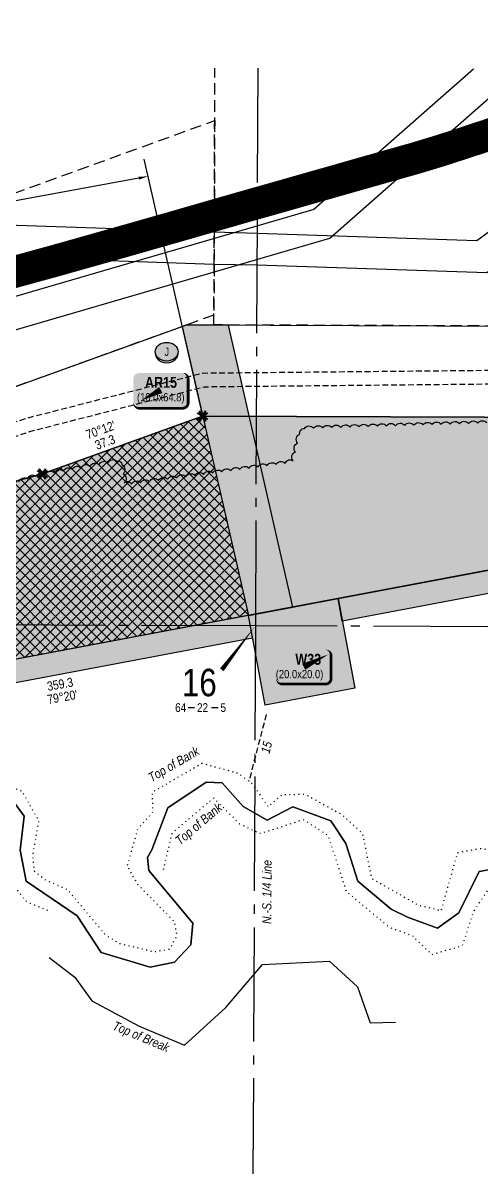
# Model space of a CAD drawing. Extents: x 471563 to 508050, y 6028961 to 6050146.
# Drawn here: x 473780 to 474282, y 6040108 to 6041368 of the extents above; entities that cross this region are included whole.
import ezdxf
from ezdxf.enums import TextEntityAlignment as Align

# ---------------------------------------------------------------- set-up
doc = ezdxf.new("R2010")
doc.units = 0
doc.header["$LTSCALE"] = 5
for name, pattern in [('0', [1, 1, 0]), ('foc-ACCESSROAD', [3.75, 2.5, -1.25]), ('foc-QUARTERLINE', [33, 25, -3, 2, -3]), ('foc-TIELINE', [1.875, 1.25, -0.625]), ('foc-TOPO', [1, 0.2, -0.8]), ('UG_PIPE', [1.875, 1.25, -0.625])]:
    doc.linetypes.add(name, pattern=pattern)
for name, color, linetype in [('10', 1, 'Continuous'), ('9', 3, 'Continuous'), ('AS-PIPE-UG', 44, 'UG_PIPE'), ('AS-ROADS', 254, 'Continuous'), ('C-RW', 13, 'Continuous'), ('F-AR', 190, 'foc-ACCESSROAD'), ('F-RW', 190, 'Continuous'), ('F-WS', 190, 'foc-ACCESSROAD'), ('L-BD1', 253, 'Continuous'), ('L-MON', 1, 'Continuous'), ('L-SECLBL', 7, 'Continuous'), ('L-SECQ', 8, 'foc-QUARTERLINE'), ('P-CROSSINGS AR', 250, 'Continuous'), ('P-PROPOSED', 10, 'Continuous'), ('P-PROPOSED-H', 21, 'Continuous'), ('P-TEMP-BLOCKS', 250, 'Continuous'), ('P-TEMP-BLUE-BORE-H', 131, 'Continuous'), ('P-TEMP-H', 41, 'Continuous'), ('P-TEMP-NO CUT-H', 104, 'Continuous'), ('P-TEMP-NO CUT-T', 143, 'Continuous'), ('P-TEMP_WORKSPACE', 46, 'Continuous'), ('P-WORKAREA', 113, 'Continuous'), ('P-WORKAREA-H', 111, 'Continuous'), ('T-BUSH', 110, '0'), ('T-LOW-AREA', 48, 'foc-TOPO'), ('T-SLOPE', 48, 'Continuous'), ('T-TIE', 201, 'foc-TIELINE'), ('T-WATER', 160, 'Continuous')]:
    doc.layers.add(name, color=color, linetype=linetype)
doc.layers.add('T-TEXT', color=48, linetype='Continuous', lineweight=18)
doc.layers.add('T-TIE-T', color=201, linetype='Continuous', lineweight=18)
doc.styles.add('80', font='ARIALN.TTF', dxfattribs={"height": 10})
doc.styles.add('80L', font='ARIALN.TTF', dxfattribs={"height": 10})
doc.styles.add('80LS', font='ARIALNI.TTF', dxfattribs={"height": 10})
doc.styles.add('BOLD', font='ARIALNB.TTF')
doc.styles.add('foc-LtypeFont', font='ARIALN.TTF', dxfattribs={"height": 7.35})
doc.styles.add('SIMPLEX', font='ARIALN.TTF')
doc.linetypes.add('foc-TOPO-flowdirection-NOLINE', pattern='A,0,[">",foc-LtypeFont,S=0.3,R=0,X=0,Y=-0.945],-20,[">",foc-LtypeFont,S=0.3,R=0,X=0,Y=-0.945],0', length=20)

# ---------------------------------------------------------------- blocks, each defined once
blk = doc.blocks.new('*U99')
h = blk.add_hatch(color=191)
edge = h.paths.add_edge_path()
edge.add_line((-24, -18.9), (24, -18.9))
edge.add_arc((24, -12.9), 6, 270, 360)
edge.add_line((30, -12.9), (30, 12.5))
edge.add_arc((24, 12.5), 6, 0, 90)
edge.add_line((24, 18.5), (-24, 18.5))
edge.add_arc((-24, 12.5), 6, 90, 180)
edge.add_line((-30, 12.5), (-30, -12.9))
edge.add_arc((-24, -12.9), 6, 180, 270)
at = {"color": 250, "flags": 128}
blk.add_lwpolyline([(-24, -18.9, 3, 3, 0), (24, -18.9, 3, 3, 0.414214), (30, -12.9, 3, 3, 0), (30, 12.5, 3, 0, 0.414214), (24, 18.5, 0, 0, 0), (-24, 18.5, 0, 0, 0.414214), (-30, 12.5, 0, 0, 0), (-30, -12.9, 0, 3, 0.414214)], format="xyseb", close=True, dxfattribs=at)
at = {"flags": 128}
blk.add_lwpolyline([(27.2, 13.6, 0, 7.5, 0), (0, 0, 0, 0, 0)], format="xyseb", dxfattribs=at)
at = {"color": 250}
for tag, p, height, style in [('TEMP_AREA_W1_001', (-9.2, 2.2), 12, 'BOLD'), ('ENTER_TEXT_001', (-30.7, -12.5), 9, '80')]:
    blk.add_attdef(tag, p, '', height=height, dxfattribs=dict(at, style=style))
blk = doc.blocks.new('TEMP')
h = blk.add_hatch(color=255)
h.dxf.hatch_style = 1
h.paths.add_polyline_path([(0, 0.25), (-0.67, 1.15), (-0.67, 0.67), (-1.15, 0.67), (-0.25, 0), (-1.15, -0.67), (-0.67, -0.67), (-0.67, -1.15), (0, -0.25), (0.67, -1.15), (0.67, -0.67), (1.15, -0.67), (0.25, 0), (1.15, 0.67), (0.67, 0.67), (0.67, 1.15)])
h.paths.add_polyline_path([(0.57, 0.85), (0.57, 0.57), (0.85, 0.57), (0.08, 0), (0.85, -0.57), (0.57, -0.57), (0.57, -0.85), (0, -0.08), (-0.57, -0.85), (-0.57, -0.57), (-0.85, -0.57), (-0.08, 0), (-0.85, 0.57), (-0.57, 0.57), (-0.57, 0.85), (0, 0.08)], flags=16)
h = blk.add_hatch(color=1)
h.dxf.hatch_style = 1
h.paths.add_polyline_path([(0, 0.08), (-0.57, 0.85), (-0.57, 0.57), (-0.85, 0.57), (-0.08, 0), (-0.85, -0.57), (-0.57, -0.57), (-0.57, -0.85), (0, -0.08), (0.57, -0.85), (0.57, -0.57), (0.85, -0.57), (0.08, 0), (0.85, 0.57), (0.57, 0.57), (0.57, 0.85)])
h = blk.add_hatch(color=1)
h.dxf.hatch_style = 1
h.paths.add_polyline_path([(-0.08, 0), (-0.85, 0.57), (-0.57, 0.57), (-0.57, 0.85), (0, 0.08), (0.57, 0.85), (0.57, 0.57), (0.85, 0.57), (0.08, 0), (0.85, -0.57), (0.57, -0.57), (0.57, -0.85), (0, -0.08), (-0.57, -0.85), (-0.57, -0.57), (-0.85, -0.57)])
at = {"color": 1}
for p, q in [((-0.08, 0), (0.08, 0)), ((0, 0.08), (0, -0.08))]:
    blk.add_line(p, q, dxfattribs=at)
at = {"color": 255, "flags": 128}
blk.add_lwpolyline([(-0.25, 0), (-1.15, 0.67), (-0.67, 0.67), (-0.67, 1.15), (0, 0.25), (0.67, 1.15), (0.67, 0.67), (1.15, 0.67), (0.25, 0), (1.15, -0.67), (0.67, -0.67), (0.67, -1.15), (0, -0.25), (-0.67, -1.15), (-0.67, -0.67), (-1.15, -0.67)], close=True, dxfattribs=at)
at = {"color": 1, "flags": 128}
blk.add_lwpolyline([(-0.08, 0), (-0.85, 0.57), (-0.57, 0.57), (-0.57, 0.85), (0, 0.08), (0.57, 0.85), (0.57, 0.57), (0.85, 0.57), (0.08, 0), (0.85, -0.57), (0.57, -0.57), (0.57, -0.85), (0, -0.08), (-0.57, -0.85), (-0.57, -0.57), (-0.85, -0.57)], close=True, dxfattribs=at)
blk = doc.blocks.new('*U87')
h = blk.add_hatch(color=111)
edge = h.paths.add_edge_path()
edge.add_line((-24, -20), (24, -20))
edge.add_arc((24, -14), 6, 270, 360)
edge.add_line((30, -14), (30, 12.5))
edge.add_arc((24, 12.5), 6, 0, 90)
edge.add_line((24, 18.5), (-24, 18.5))
edge.add_arc((-24, 12.5), 6, 90, 180)
edge.add_line((-30, 12.5), (-30, -14))
edge.add_arc((-24, -14), 6, 180, 270)
at = {"color": 250, "flags": 128}
blk.add_lwpolyline([(-24, -20, 3, 3, 0), (24, -20, 3, 3, 0.414214), (30, -14, 3, 3, 0), (30, 12.5, 3, 0, 0.414214), (24, 18.5, 0, 0, 0), (-24, 18.5, 0, 0, 0.414214), (-30, 12.5, 0, 0, 0), (-30, -14, 0, 3, 0.414214)], format="xyseb", close=True, dxfattribs=at)
at = {"flags": 128}
blk.add_lwpolyline([(-21.5, -11.6, 0, 7.5, 0), (0, 0, 0, 0, 0)], format="xyseb", dxfattribs=at)
at = {"color": 250}
for tag, p, height, style in [('TEMP_AREA_W1_001', (-9.2, 2.2), 12, 'BOLD'), ('ENTER_TEXT_001', (-30.7, -12.5), 9, '80')]:
    blk.add_attdef(tag, p, '', height=height, dxfattribs=dict(at, style=style))
blk = doc.blocks.new('L-SECLBL')
at = {"layer": '9', "color": 7}
for p, q in [((-5.1, -27.8), (-12.3, -27.8)), ((20.7, -27.8), (13.5, -27.8))]:
    blk.add_line(p, q, dxfattribs=at)
at = {"layer": '10', "color": 2, "style": 'SIMPLEX'}
blk.add_attdef('SEC', text='', height=30, dxfattribs=at).set_placement((0, 0), align=Align.MIDDLE)
at = {"layer": '10', "color": 5, "style": '80L'}
blk.add_attdef('TWP', text='', height=9.5, dxfattribs=at).set_placement((-14.4, -27.4), align=Align.MIDDLE_RIGHT)
blk.add_attdef('RGE', text='', height=9.5, dxfattribs=at).set_placement((3.6, -27.4), align=Align.MIDDLE_CENTER)
blk.add_attdef('MER', text='', height=9.5, dxfattribs=at).set_placement((23.2, -27.4), align=Align.MIDDLE_LEFT)
blk = doc.blocks.new('Well_proximity')
h = blk.add_hatch(color=191)
h.dxf.hatch_style = 1
edge = h.paths.add_edge_path()
edge.add_ellipse((0, 0), major_axis=(-12.5, 0), ratio=0.816297, start_angle=0, end_angle=360)
h = blk.add_hatch(color=250)
h.dxf.hatch_style = 1
edge = h.paths.add_edge_path()
edge.add_ellipse((0, -2), major_axis=(-12.5, 0), ratio=0.816297, start_angle=0, end_angle=180)
edge.add_line((12.5, -2), (12.5, 0))
edge.add_ellipse((0, 0), major_axis=(-12.5, 0), ratio=0.816297, start_angle=0, end_angle=180, ccw=False)
edge.add_line((-12.5, 0), (-12.5, -2))
at = {"color": 250}
blk.add_ellipse((0, 0), major_axis=(-12.5, 0), ratio=0.816297, dxfattribs=at)
blk.add_ellipse((0, -2), major_axis=(-12.5, 0), ratio=0.816297, start_param=0, end_param=3.141593, dxfattribs=at)
at = {"color": 250, "style": '80L'}
blk.add_attdef('CROSSING', text='', height=9, dxfattribs=at).set_placement((0.1, 0), align=Align.MIDDLE_CENTER)

msp = doc.modelspace()

# ---------------------------------------------------------------- hatches: boundary and pattern name
at = {"layer": 'P-PROPOSED-H'}
h = msp.add_hatch(color=256, dxfattribs=at)
h.dxf.hatch_style = 1
h.paths.add_polyline_path([(471834.775, 6040821.373), (471796.629, 6040756.82), (472068.519, 6040587.449), (472218.753, 6040517.983), (472386.891, 6040479.962), (472600.723, 6040453.939), (472939.081, 6040514.383), (474772.798, 6040859.414), (474773.799, 6041104.707), (474698.838, 6041105.013), (474698.144, 6040934.64), (473977.249, 6040937.205), (473801.719, 6040874.05), (472996.724, 6040654.905), (472902.439, 6040583.985), (472598.614, 6040529.71), (472399.719, 6040553.915), (472243.019, 6040589.35), (472104.204, 6040653.535)])
at = {"layer": 'P-TEMP-BLUE-BORE-H'}
h = msp.add_hatch(color=256, dxfattribs=at)
h.dxf.hatch_style = 1
h.paths.add_polyline_path([(473977.249, 6040937.205), (473801.719, 6040874.05), (472996.724, 6040654.905), (472902.439, 6040583.92), (472610.196, 6040531.777), (472600.723, 6040453.939), (472939.081, 6040514.383), (474027.504, 6040719.175)])
at = {"layer": 'P-TEMP-H'}
h = msp.add_hatch(color=256, dxfattribs=at)
h.dxf.hatch_style = 1
h.paths.add_polyline_path([(474797.7, 6040838.674), (474130.348, 6040713.101), (474125.728, 6040737.657), (474797.804, 6040864.119)])
h = msp.add_hatch(color=256, dxfattribs=at)
h.dxf.hatch_style = 1
h.paths.add_polyline_path([(474125.728, 6040737.657), (474144.21, 6040639.434), (474045.987, 6040620.952), (474027.504, 6040719.175)])
h = msp.add_hatch(color=256, dxfattribs=at)
h.dxf.hatch_style = 1
h.paths.add_polyline_path([(474027.504, 6040719.175), (472933.226, 6040513.269), (472600.716, 6040453.941), (472597.551, 6040427.938), (472937.731, 6040488.692), (474032.071, 6040694.609)])
at = {"layer": 'P-TEMP-NO CUT-H', "ltscale": 2}
h = msp.add_hatch(dxfattribs=at)
h.set_pattern_fill('ANSI37', color=256, scale=2.498679, angle=90)
h.set_pattern_definition([(135, (-1330.433, 2236.4554), (-5.609693392, -5.609693392), []), (225, (-1330.433, 2236.4554), (5.609693392, -5.609693392), [])])
h.paths.add_polyline_path([(473977.249, 6040937.205), (473801.719, 6040874.05), (472996.724, 6040654.905), (472902.439, 6040583.92), (472610.196, 6040531.777), (472600.723, 6040453.939), (472939.081, 6040514.383), (474027.504, 6040719.175)])
at = {"layer": 'P-WORKAREA-H'}
h = msp.add_hatch(color=256, dxfattribs=at)
h.dxf.hatch_style = 1
h.paths.add_polyline_path([(474076.299, 6040728.356), (474005.668, 6041037.052), (473959.988, 6041037.215), (473954.794, 6041035.346), (474027.504, 6040719.175)])

# ---------------------------------------------------------------- linework, layer by layer
at = {"layer": 'AS-PIPE-UG', "flags": 128}
for points in [[(472552.47, 6040566.739), (472593.072, 6040565.005), (472872.378, 6040621.889), (472974.001, 6040690.919), (473506.381, 6040826.074), (473589.021, 6040855.359), (473788.921, 6040920.814), (473979.091, 6040969.527), (474330.164, 6040972.977), (474588.891, 6040968.199), (474637.323, 6040969.43), (474653.363, 6040990.395), (474656.717, 6041105.184)], [(472552.989, 6040576.72), (472593.591, 6040574.986), (472872.896, 6040631.87), (472974.52, 6040700.9), (473501.374, 6040840.205), (473584.184, 6040869.55), (473784.724, 6040935.215), (473784.724, 6040935.215), (473977.129, 6040984.5), (474330.229, 6040987.97), (474588.839, 6040983.195), (474629.774, 6040984.235), (474638.519, 6040995.665), (474641.72, 6041105.246)]]:
    msp.add_lwpolyline(points, dxfattribs=at)
at = {"layer": 'AS-ROADS', "const_width": 35, "flags": 128}
msp.add_lwpolyline([(474314.349, 6041253.3), (474290.064, 6041244.9), (474264.734, 6041236.575), (474238.054, 6041227.93), (474210.459, 6041219.58), (474182.294, 6041211.625), (474153.444, 6041203.45), (474122.914, 6041194.755), (474091.224, 6041185.76), (474058.849, 6041176.52), (474026.189, 6041167.325), (473992.839, 6041157.745), (473959.004, 6041148.005), (473924.159, 6041138.035), (473887.984, 6041127.745), (473851.389, 6041117.415), (473814.319, 6041106.955), (473776.954, 6041096.755), (473739.519, 6041086.75)], dxfattribs=at)
at = {"layer": 'C-RW', "flags": 128}
for points in [[(474698.838, 6041105.013), (474698.144, 6040934.64), (473977.249, 6040937.205), (473801.719, 6040874.05), (472996.724, 6040654.905), (472902.439, 6040583.985), (472598.614, 6040529.71), (472399.719, 6040553.915), (472243.019, 6040589.35), (472104.204, 6040653.535), (471834.775, 6040821.373)], [(471885.124, 6040906.579), (472151.783, 6040741.65), (472275.372, 6040684.505), (472416.822, 6040652.519), (472592.51, 6040631.472), (472861.403, 6040678.184), (472951.968, 6040746.306), (473771.626, 6040969.443), (473959.988, 6041037.215), (474598.944, 6041034.761), (474598.892, 6041105.42)]]:
    msp.add_lwpolyline(points, dxfattribs=at)
at = {"layer": 'F-AR'}
msp.add_lwpolyline([(472859.156, 6040930.483), (473556.031, 6041118.406), (473672.256, 6041149.749), (473717.332, 6041161.905), (473990.528, 6041260.823), (473990.061, 6041139.198), (473989.924, 6041103.042), (473989.708, 6041047.935), (473960.013, 6041037.222), (473773.651, 6040970.003), (472951.968, 6040746.306)], dxfattribs=at)
at = {"layer": 'F-RW'}
for points in [[(472568.621, 6041367.553), (473440.914, 6041157.432), (473470.562, 6041156.447), (473990.059, 6041139.198), (474036.955, 6041137.646), (474277.699, 6041129.654), (474375.821, 6041201.321)], [(474396.469, 6041173.052), (474288.601, 6041094.268), (474036.804, 6041102.628), (473989.927, 6041103.347), (473436.187, 6041122.565), (473393.159, 6041132.929), (472560.423, 6041333.521)]]:
    msp.add_lwpolyline(points, dxfattribs=at)
at = {"layer": 'F-RW', "flags": 128}
for points in [[(474274.191, 6041317.103), (474099.304, 6041163.6), (472843.659, 6040797.875), (472369.339, 6040740.04), (471938.203, 6040994.803)], [(471919.696, 6040965.086), (472361.771, 6040703.858), (472850.717, 6040763.477), (474116.552, 6041132.17), (474297.273, 6041290.805)]]:
    msp.add_lwpolyline(points, dxfattribs=at)
at = {"layer": 'F-WS'}
msp.add_lwpolyline([(474599.217, 6041105.419), (474598.944, 6041034.761), (474036.52, 6041036.929), (473989.667, 6041037.11), (473989.922, 6041102.888), (473990.061, 6041139.198), (473990.718, 6041310.13), (473990.749, 6041318.195)], dxfattribs=at)
at = {"layer": 'L-SECLBL', "flags": 128}
msp.add_lwpolyline([(474035.104, 6040707.767, 0, 4.997, 0), (473998.369, 6040659.712, 0, 0, 0)], format="xyseb", dxfattribs=at)
at = {"layer": 'L-SECQ', "flags": 128}
for points in [[(474037.731, 6041318.014), (474035.104, 6040707.767)], [(474035.104, 6040707.767), (471772.478, 6040715.949)], [(474035.104, 6040707.767), (474032.523, 6040107.933)], [(474949.728, 6040704.46), (474035.104, 6040707.767)]]:
    msp.add_lwpolyline(points, dxfattribs=at)
at = {"layer": 'P-PROPOSED'}
msp.add_lwpolyline([(471834.775, 6040821.373), (472104.204, 6040653.535), (472243.019, 6040589.35), (472399.719, 6040553.915), (472598.614, 6040529.71), (472902.439, 6040583.985), (472996.724, 6040654.905), (473801.719, 6040874.05), (473977.249, 6040937.205), (474698.144, 6040934.64), (474698.838, 6041105.013)], dxfattribs=at)
at = {"layer": 'P-TEMP-NO CUT-T'}
msp.add_line((473907.371, 6041197.836), (473240.182, 6041074.334), dxfattribs=at)
at = {"layer": 'P-TEMP-NO CUT-T', "flags": 128}
msp.add_lwpolyline([(473912.877, 6041218.546), (473977.249, 6040937.205)], dxfattribs=at)
at = {"layer": 'P-TEMP-NO CUT-T'}
msp.add_solid([(473907.068, 6041199.474), (473907.675, 6041196.198), (473917.199, 6041199.655)], dxfattribs=at)
at = {"layer": 'P-TEMP_WORKSPACE'}
for points in [[(474797.7, 6040838.674), (474130.348, 6040713.101), (474125.728, 6040737.657), (474797.804, 6040864.119)], [(474027.504, 6040719.175), (472933.226, 6040513.269), (472600.716, 6040453.941), (472597.551, 6040427.938), (472937.731, 6040488.692), (474032.071, 6040694.609)]]:
    msp.add_lwpolyline(points, close=True, dxfattribs=at)
at = {"layer": 'P-TEMP_WORKSPACE', "flags": 128}
msp.add_lwpolyline([(474125.728, 6040737.657), (474144.21, 6040639.434), (474045.987, 6040620.952), (474027.504, 6040719.175)], close=True, dxfattribs=at)
at = {"layer": 'P-WORKAREA'}
msp.add_lwpolyline([(473954.794, 6041035.346), (474027.504, 6040719.175), (474076.299, 6040728.356), (474005.668, 6041037.052), (473959.988, 6041037.215)], close=True, dxfattribs=at)
at = {"layer": 'T-BUSH', "linetype": 'Continuous', "flags": 128}
msp.add_lwpolyline([(473776.018, 6040865.353, -0.52056705), (473785.462, 6040868.624, -0.52056705), (473794.96, 6040871.693, -0.52056705), (473804.789, 6040873.505, -0.52056705), (473814.618, 6040875.318, -0.52056705), (473824.447, 6040877.13, -0.52056705), (473834.276, 6040878.942, -0.52056705), (473844.105, 6040880.754, -0.52056705), (473853.934, 6040882.567, -0.52056705), (473863.763, 6040884.379, -0.52056705), (473873.592, 6040886.191, -0.52056705), (473883.421, 6040888.003, -0.52056705), (473889.003, 6040884.038, -0.52056705), (473890.205, 6040874.116, -0.52056705), (473891.407, 6040864.193, -0.52056705), (473899.389, 6040863.045, -0.52056705), (473909.294, 6040864.383, -0.52056705), (473919.199, 6040865.722, -0.52056705), (473929.103, 6040867.061, -0.52056705), (473939.008, 6040868.399, -0.52056705), (473948.913, 6040869.738, -0.52056705), (473958.817, 6040871.077, -0.52056705), (473968.722, 6040872.415, -0.52056705), (473978.627, 6040873.754, -0.52056705), (473988.531, 6040875.093, -0.52056705), (473998.436, 6040876.432, -0.52056705), (474008.341, 6040877.77, -0.52056705), (474018.245, 6040879.109, -0.52056705), (474028.15, 6040880.448, -0.52056705), (474038.055, 6040881.786, -0.52056705), (474047.959, 6040883.125, -0.52056705), (474057.864, 6040884.464, -0.52056705), (474067.769, 6040885.802, -0.52056705), (474076.583, 6040888.356, -0.52056705), (474078.984, 6040898.058, -0.52056705), (474081.385, 6040907.76, -0.52056705), (474083.785, 6040917.462, -0.52056705), (474088.882, 6040923.825, -0.52056705), (474098.873, 6040924.128, -0.52056705), (474108.863, 6040924.431, -0.52056705), (474118.853, 6040924.735, -0.52056705), (474128.843, 6040925.038, -0.52056705), (474138.833, 6040925.341, -0.52056705), (474148.823, 6040925.645, -0.52056705), (474158.813, 6040925.948, -0.52056705), (474168.803, 6040926.251, -0.52056705), (474178.793, 6040926.554, -0.52056705), (474188.784, 6040926.858, -0.52056705), (474198.774, 6040927.161, -0.52056705), (474208.764, 6040927.464, -0.52056705), (474218.754, 6040927.767, -0.52056705), (474228.744, 6040928.071, -0.52056705), (474238.734, 6040928.374, -0.52056705), (474248.724, 6040928.677, -0.52056705), (474258.714, 6040928.98, -0.52056705), (474268.704, 6040929.284, -0.52056705), (474278.695, 6040929.587, -0.52056705), (474288.685, 6040929.89, -0.52056705)], format="xyb", dxfattribs=at)
at = {"layer": 'T-LOW-AREA', "flags": 128}
for points in [[(473666.039, 6040502.755), (473730.204, 6040534.045), (473758.589, 6040535.13), (473779.319, 6040526.87), (473797.684, 6040494.47), (473790.839, 6040456.615), (473792.669, 6040439.495), (473805.604, 6040429.53), (473829.204, 6040419.32), (473871.034, 6040369.31), (473886.479, 6040360.195), (473924.379, 6040351.195), (473941.289, 6040354.135), (473949.334, 6040368.995), (473946.474, 6040383.76), (473906.294, 6040424.725), (473894.819, 6040445.07), (473906.454, 6040485.67), (473922.994, 6040504.215), (473922.339, 6040525.915), (473976.694, 6040557.515), (474016.324, 6040546.565), (474031.034, 6040535.595), (474049.369, 6040509.715), (474064.229, 6040523.03), (474089.574, 6040523.63), (474129.924, 6040501.18), (474152.434, 6040480.725), (474162.309, 6040431.545), (474213.089, 6040402.54), (474238.864, 6040396.165), (474256.809, 6040459.75), (474281.034, 6040464.175), (474327.664, 6040459.615), (474363.809, 6040404.59), (474388.629, 6040370.88), (474415.804, 6040374.98), (474422.849, 6040412.895), (474473.719, 6040445.745), (474480.879, 6040461.695), (474499.924, 6040549.88), (474536.569, 6040587.95), (474605.559, 6040567.83), (474668.259, 6040544.92), (474710.084, 6040515.87), (474741.969, 6040481.325), (474733.064, 6040440.125), (474712.384, 6040431.52), (474666.994, 6040433.22), (474643.714, 6040421.3), (474639.709, 6040394.01), (474658.399, 6040381.455), (474692.689, 6040350.81)], [(473934.409, 6040441.11), (473944.104, 6040481.155), (473989.539, 6040519.435), (474017.724, 6040491.26), (474040.044, 6040480.76), (474060.424, 6040486.77), (474087.484, 6040495.98), (474114.609, 6040478.565), (474134.754, 6040417.295), (474181.289, 6040378.295), (474207.084, 6040368.8), (474228.354, 6040348.145), (474262.109, 6040357.87), (474274.354, 6040395.28), (474298.149, 6040430.92), (474324.379, 6040422.45), (474349.009, 6040367.88), (474364.309, 6040323.265), (474411.079, 6040315.35), (474423.359, 6040350.02), (474448.269, 6040364.95), (474457.809, 6040396.085), (474480.069, 6040404.445), (474509.174, 6040443.09), (474504.024, 6040474.17), (474507.024, 6040488.86), (474536.594, 6040539.195), (474605.734, 6040536.595), (474660.329, 6040511.495), (474690.109, 6040490.18), (474697.484, 6040470.415), (474650.649, 6040459.9), (474626.564, 6040451.9), (474605.684, 6040425.755), (474598.889, 6040410.42), (474604.684, 6040377.975), (474649.044, 6040348.165), (474661.604, 6040321.255)], [(473575.189, 6040374.62), (473589.074, 6040394.92), (473607.859, 6040407.35), (473644.204, 6040415.785), (473645.359, 6040415.56), (473705.509, 6040415.395), (473727.429, 6040437.405), (473727.694, 6040472.685), (473701.169, 6040475.63), (473695.499, 6040481.03), (473736.959, 6040508.52), (473757.739, 6040504.375), (473764.029, 6040495.395), (473762.219, 6040460.26), (473761.844, 6040433.3), (473784.954, 6040405.325), (473808.899, 6040395.865)]]:
    msp.add_lwpolyline(points, dxfattribs=at)
at = {"layer": 'T-SLOPE', "flags": 128}
msp.add_lwpolyline([(473809.049, 6040344.68), (473837.279, 6040323.285), (473855.859, 6040297.57), (473907.924, 6040269.74), (473957.549, 6040248.975), (474002.604, 6040290.21), (474043.099, 6040337.05), (474116.504, 6040341), (474146.949, 6040312.66), (474160.784, 6040273.215), (474188.819, 6040274.105)], dxfattribs=at)
at = {"layer": 'T-WATER', "linetype": 'foc-TOPO-flowdirection-NOLINE', "flags": 128}
msp.add_lwpolyline([(474677.009, 6040336.935), (474618.959, 6040408.405), (474631.049, 6040435.05), (474651.154, 6040445.18), (474703.594, 6040451.39), (474716.434, 6040456.895), (474720.484, 6040481.525), (474667.224, 6040530.955), (474614.109, 6040552.03), (474552.199, 6040559.05), (474526.719, 6040559.51), (474493.104, 6040493.665), (474491.534, 6040475.81), (474490.079, 6040446.925), (474476.214, 6040421.73), (474452.094, 6040407.36), (474432.949, 6040376.15), (474390.259, 6040346.965), (474369.974, 6040362.785), (474348.849, 6040397.535), (474323.294, 6040446.465), (474280.429, 6040438.79), (474258.054, 6040393.625), (474234.589, 6040376.945), (474201.674, 6040389.16), (474183.909, 6040397.62), (474147.384, 6040428.385), (474134.354, 6040469.44), (474117.764, 6040494.355), (474076.239, 6040509.61), (474048.124, 6040495.06), (474021.849, 6040510.125), (473998.674, 6040535.94), (473981.079, 6040536.89), (473939.234, 6040508.605), (473921.524, 6040462.845), (473916.894, 6040454.155), (473918.389, 6040439.92), (473966.714, 6040382.415), (473964.414, 6040358.875), (473946.634, 6040339.8), (473920.014, 6040334.195), (473866.189, 6040350.25), (473839.899, 6040390.41), (473784.069, 6040428.39), (473777.294, 6040462.47), (473781.639, 6040499.44), (473769.899, 6040515.705), (473755.849, 6040520.095), (473732.514, 6040519.965), (473681.199, 6040488.06), (473701.624, 6040458.695), (473697.354, 6040440.285), (473677.459, 6040423.02), (473585.814, 6040418.65), (473556.044, 6040362.53), (473489.954, 6040348.755), (473454.344, 6040364.605), (473401.509, 6040335.23), (473384.484, 6040335.875), (473365.884, 6040376.59), (473360.964, 6040394.245), (473341.999, 6040422.405), (473343.294, 6040438.54), (473394.484, 6040547.765), (473416.064, 6040583.53), (473415.819, 6040608.8), (473395.494, 6040644.5), (473385.789, 6040649.625), (473363.044, 6040648.57), (473326.504, 6040623.485), (473286.884, 6040618.94), (473272.559, 6040604.38), (473261.009, 6040575.295), (473248.874, 6040577.99), (473238.374, 6040607.76), (473182.644, 6040642.03), (473132.674, 6040721.72), (473113.769, 6040688.83), (473091.559, 6040662.23), (473070.134, 6040637.78), (473061.124, 6040615.6), (473059.934, 6040604.52), (473049.569, 6040580.175), (473016.889, 6040577.6), (472964.419, 6040604.08), (472956.674, 6040625.335), (472946.569, 6040662.215), (472927.484, 6040687.29), (472888.874, 6040693.555), (472821.569, 6040697.715), (472798.314, 6040776.77), (472777.594, 6040881.69), (472735.639, 6040892.935), (472680.464, 6040865.775), (472658.219, 6040861.815), (472609.304, 6040899.705), (472587.209, 6040921.115), (472598.094, 6040942.025), (472635.404, 6040979.87), (472623.644, 6041018.71), (472654.044, 6041070.225), (472652.304, 6041131.105), (472630.904, 6041167.545), (472586.044, 6041178.32), (472575.969, 6041203.09), (472609.749, 6041254.67), (472636.364, 6041336.51)], dxfattribs=at)
at = {"layer": 'T-WATER', "flags": 128}
msp.add_lwpolyline([(473769.899, 6040515.705), (473781.639, 6040499.44), (473777.294, 6040462.47), (473784.069, 6040428.39), (473839.899, 6040390.41), (473866.189, 6040350.25), (473920.014, 6040334.195), (473946.634, 6040339.8), (473964.414, 6040358.875), (473966.714, 6040382.415), (473918.389, 6040439.92), (473916.894, 6040454.155), (473921.524, 6040462.845), (473939.234, 6040508.605), (473981.079, 6040536.89), (473998.674, 6040535.94), (474021.849, 6040510.125), (474048.124, 6040495.06), (474076.239, 6040509.61), (474117.764, 6040494.355), (474134.354, 6040469.44), (474147.384, 6040428.385), (474183.909, 6040397.62), (474201.674, 6040389.16), (474234.589, 6040376.945), (474258.054, 6040393.625), (474280.429, 6040438.79), (474323.294, 6040446.465)], dxfattribs=at)

# ---------------------------------------------------------------- block references
at = {"layer": 'L-MON', "xscale": 4.997357149999892, "yscale": 4.997357149999892, "zscale": 4.997357149999892}
for p in [(473977.249, 6040937.205), (473801.719, 6040874.05)]:
    msp.add_blockref('TEMP', p, dxfattribs=at)
at = {"layer": 'L-SECLBL'}
msp.add_blockref('L-SECLBL', (473973.666, 6040645.767), dxfattribs=at).add_auto_attribs({'SEC': '16', 'TWP': '64', 'RGE': '22', 'MER': '5'})
at = {"layer": 'P-CROSSINGS AR', "linetype": 'Continuous', "xscale": 0.99947143, "yscale": 0.99947143, "zscale": 0.99947143}
msp.add_blockref('Well_proximity', (473937.943, 6041007.821), dxfattribs=at).add_auto_attribs({'CROSSING': 'J'})
at = {"layer": 'P-TEMP-BLOCKS'}
ref = msp.add_blockref('*U87', (473931.481, 6040965.983), dxfattribs=dict(at, xscale=0.9994796499999833, yscale=0.9994796499999833, zscale=0.9994796499999833))
ref.add_attrib('TEMP_AREA_W1_001', 'AR15', (473914.133, 6040968.328), dxfattribs={"layer": '0', "color": 250, "height": 11.9938, "style": 'BOLD'})
ref.add_attrib('ENTER_TEXT_001', '(10.0x64.8)', (473905.419, 6040953.519), dxfattribs={"layer": '0', "color": 250, "height": 8.99532, "style": '80'})
at = {"layer": 'P-TEMP-BLOCKS', "xscale": 0.9994796499999833, "yscale": 0.9994796499999833, "zscale": 0.9994796499999833}
msp.add_blockref('*U99', (474088.138, 6040663.034), dxfattribs=at).add_auto_attribs({'TEMP_AREA_W1_001': 'W33', 'ENTER_TEXT_001': '(20.0x20.0)'})

# ---------------------------------------------------------------- texts
at = {"layer": 'L-BD1', "linetype": 'Continuous', "style": '80L'}
for s, rotation, p in [("70°12'", 19.7885, (473865.525, 6040922.235)), ('37.3', 19.7885, (473870.347, 6040908.833)), ('359.3', 10.1284, (473821.089, 6040644.013)), ("79°20'", 10.1284, (473823.594, 6040629.992))]:
    msp.add_text(s, height=9.9947, rotation=rotation, dxfattribs=at).set_placement(p, align=Align.MIDDLE)
at = {"layer": 'T-TEXT', "char_height": 9.99471, "attachment_point": 1, "style": '80LS'}
for s, insert, rotation in [('\\pi2.68548;Top of Bank', (473914.037, 6040543.868), 30.172146), ('\\pi2.68548;Top of Bank', (473944.07, 6040473.215), 40.114885), ('\\pi0.77994;Top of Break', (473880.979, 6040275.918), 337.293699)]:
    msp.add_mtext_dynamic_manual_height_columns(s, width=66.30055, gutter_width=250.002, heights=[0], dxfattribs=dict(at, insert=insert, rotation=rotation))

# ---------------------------------------------------------------- next in the draw order: texts
at = {"layer": 'L-SECQ', "insert": (474042.615, 6040381.61), "char_height": 9.99471, "width": 69.82433, "attachment_point": 1, "rotation": 89.753379, "style": '80LS', "bg_fill": 3, "box_fill_scale": 1.15, "bg_fill_color": 256, "bg_fill_true_color": 256, "bg_fill_transparency": 0}
msp.add_mtext('\\A1;N.-S. 1/4 Line', dxfattribs=at)

# ---------------------------------------------------------------- next in the draw order: linework, layer by layer
at = {"layer": 'P-PROPOSED'}
msp.add_lwpolyline([(474773.799, 6041104.707), (474772.798, 6040859.414), (472933.226, 6040513.269), (472600.723, 6040453.939), (472386.891, 6040479.962), (472218.753, 6040517.983), (472068.519, 6040587.449), (471796.629, 6040756.82)], dxfattribs=at)

# ---------------------------------------------------------------- next in the draw order: texts
at = {"layer": 'T-TIE-T', "insert": (474040.852, 6040569.986), "char_height": 9.9947, "width": 13.01944, "attachment_point": 1, "rotation": 75.402105, "style": '80LS', "bg_fill": 2}
msp.add_mtext('15', dxfattribs=at)

# ---------------------------------------------------------------- next in the draw order: linework, layer by layer
at = {"layer": 'T-TIE', "flags": 128}
msp.add_lwpolyline([(474047.002, 6040610.771), (474028.011, 6040537.85)], dxfattribs=at)

doc.saveas('drawing.dxf')
